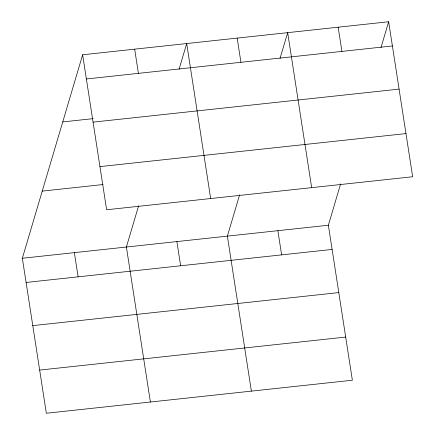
<?xml version="1.0" encoding="UTF-8"?>
<svg xmlns="http://www.w3.org/2000/svg" width="435" height="435" viewBox="0 0 435 435"><rect width="100%" height="100%" fill="white"/><g stroke="black" fill="none" stroke-linecap="round" stroke-linejoin="round"><path stroke-width="0.65" d="M340.61 183.907L328.371 225.232L352.366 380.223L46.344 413.25L22.348 258.254L82.634 54.777L388.656 21.75L412.652 176.746L106.629 209.768L82.634 54.777M138.64 205.706L126.395 247.026L150.39 402.022M179.03 69.372L186.686 43.549L210.676 198.539M239.625 194.804L227.38 236.129L251.376 391.125M280.02 58.475L287.671 32.647L311.667 187.643M381.006 47.578L388.656 21.75M86.38 78.974L392.403 45.952M62.743 121.925L93.144 118.641M93.063 122.137L399.085 89.115M99.947 166.61L405.969 133.583M42.244 191.106L103.051 184.543M22.348 258.254L328.371 225.232M26.095 282.456L332.117 249.429M32.777 325.619L338.8 292.592M39.661 370.087L345.684 337.065M338.164 27.198L341.91 51.401M277.878 230.68L281.624 254.877M237.178 38.095L240.925 62.297M176.887 241.577L180.634 265.78M134.66 49.16L138.406 73.363M74.369 252.643L78.115 276.839"/></g></svg>
